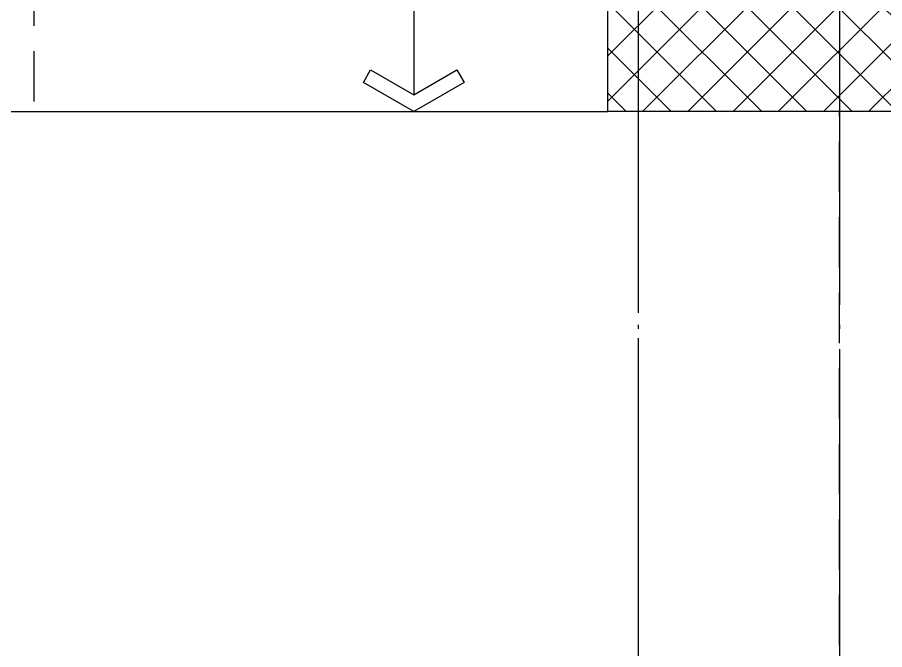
# Model space of a CAD drawing. Header units: millimetres. Extents: x -734060 to 504600, y -7739 to 118800.
# Drawn here: x 85335 to 93950, y 66355 to 72635 of the extents above; entities that cross this region are included whole.
import ezdxf

# ---------------------------------------------------------------- set-up
doc = ezdxf.new("R2010")
doc.units = ezdxf.units.MM
doc.header["$LTSCALE"] = 200
for name, pattern in [('CEN-GAUN', [32.2, 30, -1, 0.2, -1]), ('CONTINOUS', [0]), ('H3', [3, 2, -1]), ('HID2-GAUN', [3.75, 2.5, -1.25]), ('HIDDEN', [0.375, 0.25, -0.125])]:
    doc.linetypes.add(name, pattern=pattern)
for name, color, linetype in [('0-기초', 4, 'H3'), ('0배근라인', 4, 'HIDDEN'), ('CEN', 1, 'CEN-GAUN'), ('S-STG', 4, 'Continuous'), ('Slab Line', 7, 'Continuous'), ('SYM-LEAD', 6, 'Continuous')]:
    doc.layers.add(name, color=color, linetype=linetype)

# ---------------------------------------------------------------- blocks, each defined once
blk = doc.blocks.new('*U58')
at = {"layer": 'SYM-LEAD'}
for q in [(37206.1, 67814), (50977, 67814)]:
    blk.add_line((48141.6, 67814), q, dxfattribs=at)
for points in [[(37454, 68243.1), (37206.1, 67814), (37454, 67384.9), (37329.9, 67314), (37041.6, 67814), (37329.9, 68314)], [(50729.1, 68243.1), (50977, 67814), (50729.1, 67384.9), (50853.2, 67314), (51141.6, 67814), (50853.2, 68314)]]:
    blk.add_lwpolyline(points, close=True, dxfattribs=at)

msp = doc.modelspace()

# ---------------------------------------------------------------- hatches: boundary and pattern name
at = {"layer": '0-기초', "linetype": 'CONTINOUS', "ltscale": 3}
h = msp.add_hatch(dxfattribs=at)
h.set_pattern_fill('ANSI37', color=252, scale=100)
h.set_pattern_definition([(45, (336400, 0), (-224.5064, 224.5064), []), (135, (336400, 0), (-224.5064, -224.5064), [])])
h.paths.add_polyline_path([(112200, 73200), (112400, 73200), (112400, 77100), (112200, 77100), (112200, 77700), (112400, 77700), (112400, 81100), (112200, 81100), (112200, 81700), (112400, 81700), (112400, 85800), (107800, 85800), (107800, 85600), (107200, 85600), (107200, 85800), (102800, 85800), (102800, 85600), (102200, 85600), (102200, 85800), (97300, 85800), (97300, 85600), (96700, 85600), (96700, 85800), (91800, 85800), (91800, 85600), (91200, 85600), (91200, 71700), (112400, 71700), (112400, 72600), (112200, 72600)])

# ---------------------------------------------------------------- linework, layer by layer
at = {"layer": '0배근라인', "linetype": 'HID2-GAUN'}
for p, q in [((85500, 85800), (85500, 71700)), ((41500, 71700), (91000, 71700))]:
    msp.add_line(p, q, dxfattribs=at)
at = {"layer": '0배근라인', "ltscale": 10}
for p, q in [((91500, 71700), (91500, 55900)), ((93500, 55900), (93500, 71700))]:
    msp.add_line(p, q, dxfattribs=at)
at = {"layer": 'CEN'}
for p, q in [((91500, 95100), (91500, 32900)), ((93500, 95100), (93500, 32900))]:
    msp.add_line(p, q, dxfattribs=at)
at = {"layer": 'Slab Line'}
for p, q in [((91200, 71700), (91200, 85600)), ((112400, 71700), (91200, 71700))]:
    msp.add_line(p, q, dxfattribs=at)
msp.add_lwpolyline([(76200, 85800), (76200, 71700), (91200, 71700)], dxfattribs=at)

# ---------------------------------------------------------------- block references
at = {"layer": 'S-STG', "rotation": 89.99999999999996}
msp.add_blockref('*U58', (157086.705, 34658.45), dxfattribs=at)

doc.saveas('drawing.dxf')
